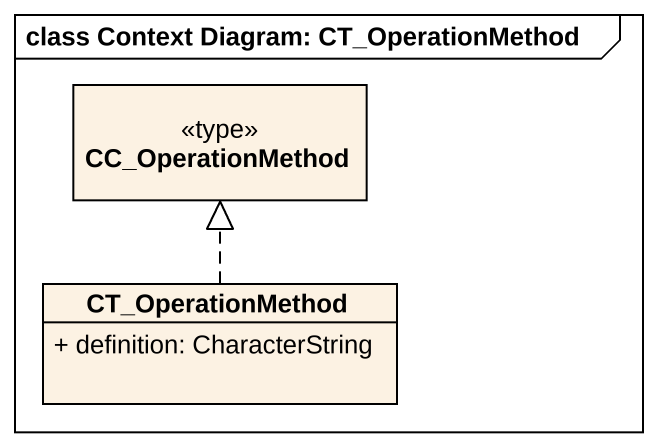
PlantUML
@startuml
mainframe class Context Diagram: CT_OperationMethod
hide circle
hide empty members
skinparam classAttributeIconSize 0
class CC_OperationMethod <<type>>
class CT_OperationMethod {
  + definition: CharacterString
}
CT_OperationMethod .up.|> CC_OperationMethod
@enduml
